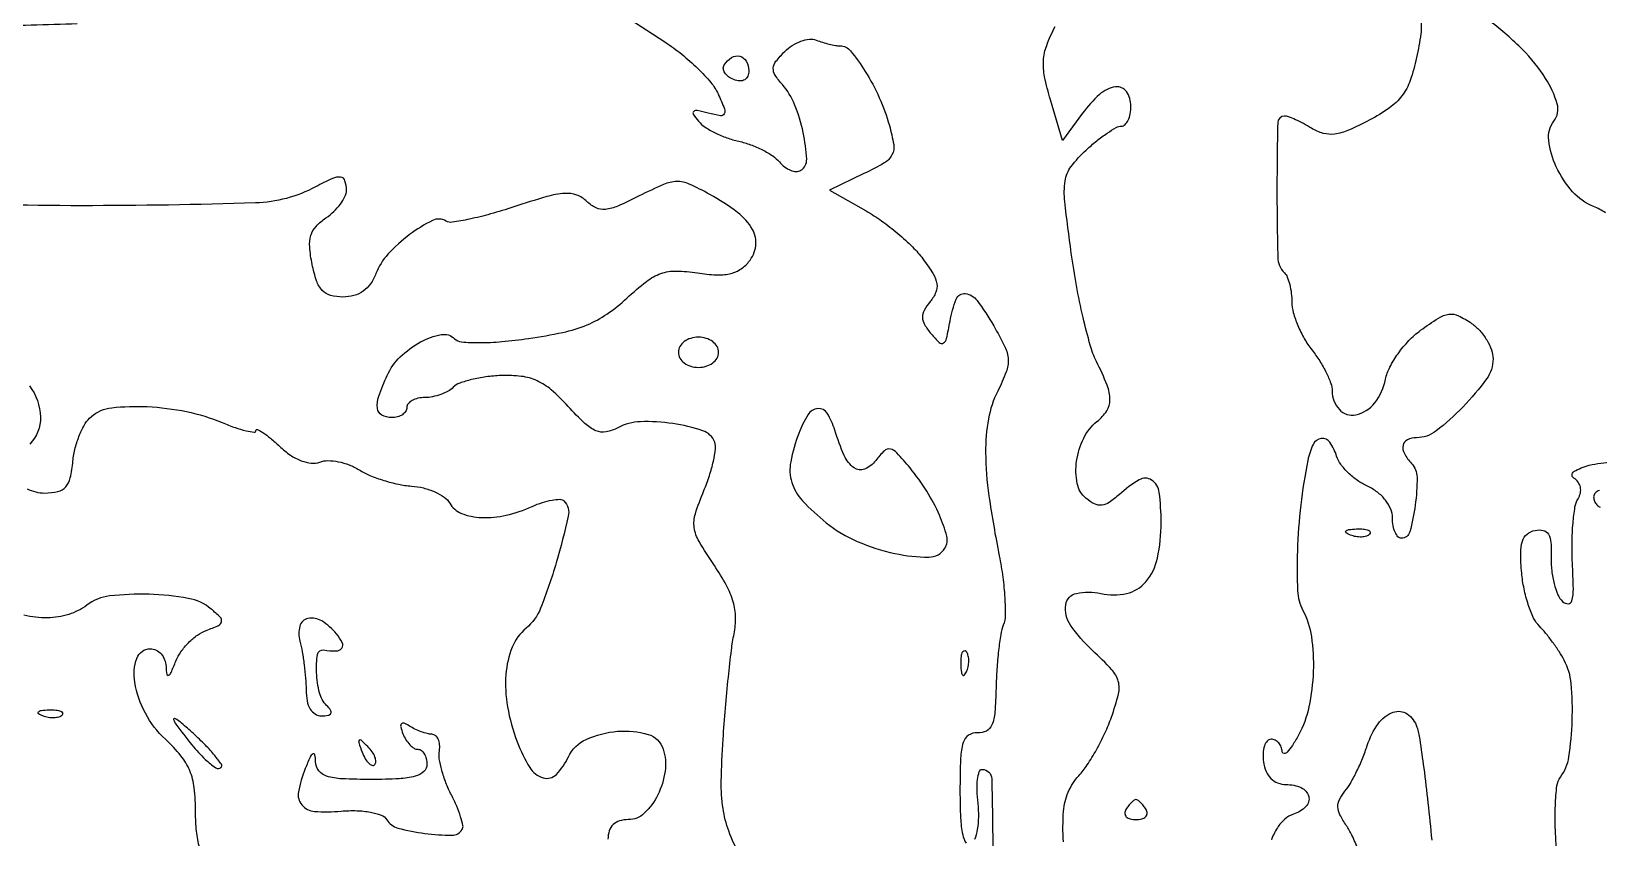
# Model space of a CAD drawing. Extents: x 0 to 5034, y 0 to 2560.
# Drawn here: x 4597.7 to 4753.5, y 2186.2 to 2266.4 of the extents above; entities that cross this region are included whole.
import ezdxf

# ---------------------------------------------------------------- set-up
doc = ezdxf.new("R2010")
doc.units = 0

msp = doc.modelspace()

# ---------------------------------------------------------------- linework, layer by layer
for points in [[(4648.5, 2283.373692, 0.000016), (4598.885535, 2284.40156, 0.000141)], [(4593.079312, 2266.92488, -0.00051), (4602.242072, 2267.208639, -0.002555)], [(4656.5, 2268.09045), (4660.666673, 2265.375816, -0.025689), (4662.343852, 2264.15603, -0.023569), (4663.938185, 2262.736969, -0.024284), (4665.238686, 2261.334831, -0.068036), (4665.952663, 2260.204547, -0.011941), (4666.583805, 2258.726799, -0.216129), (4666.560776, 2258.225946, -0.326621), (4666.188385, 2258.037839, -0.023036), (4664.978839, 2258.295283, 0.013519), (4663.879816, 2258.551154, 0.228571), (4663.52862, 2258.462334, 0.383394), (4663.489158, 2258.185203, 0.025492), (4664.011947, 2257.485604, 0.074154), (4664.643619, 2256.92027, 0.030019), (4665.648015, 2256.342551, 0.02889), (4666.821763, 2255.840487, 0.032568), (4668, 2255.5, -0.034034), (4669.182371, 2255.154561, -0.029385), (4670.36848, 2254.637572, -0.030486), (4671.389862, 2254.038102, -0.071715), (4672.044209, 2253.446732, 0.056689), (4672.5667, 2252.945319, 0.068941), (4673.156946, 2252.612135, 0.081975), (4673.72173, 2252.490193, 0.151809), (4674.171853, 2252.606211, 0.273586), (4674.758707, 2253.724919, 0.040156), (4674.409724, 2256.368529, 0.04284), (4673.553745, 2259.163907, 0.084987), (4672.34128, 2261.131146, -0.037222), (4671.615774, 2262.090481, -0.162814), (4671.442031, 2262.770091, -0.149476), (4671.705787, 2263.451607, -0.029854), (4672.581513, 2264.438656, -0.055233), (4673.330641, 2265.03833, -0.055382), (4674.19222, 2265.45882, -0.060777), (4675.03172, 2265.648296, -0.117279), (4675.710726, 2265.55751, 0.017903), (4676.332616, 2265.344076, 0.015422), (4676.999754, 2265.163769, 0.015692), (4677.615406, 2265.037854, 0.042615), (4678.058734, 2265, -0.225617), (4679.129064, 2264.491128, -0.031885), (4680.58481, 2262.449599, -0.033962), (4681.973877, 2259.831478, -0.035164), (4682.977292, 2257.079179, -0.029185), (4683.407595, 2255.16342, -0.163158), (4683.241423, 2254.139419, -0.141254), (4682.477019, 2253.343164, -0.020048), (4680.449325, 2252.274444), (4677.013301, 2250.635918), (4680.662633, 2248.567959, -0.027126), (4682.206573, 2247.578803, -0.019238), (4683.828881, 2246.313216, -0.019491), (4685.288443, 2244.980649, -0.038483), (4686.316754, 2243.796181, -0.021757), (4687.327158, 2242.301737, -0.095999), (4687.699467, 2241.311382, -0.143619), (4687.600205, 2240.467665, -0.07271), (4687.038327, 2239.546181, 0.045682), (4686.441094, 2238.67587, 0.135311), (4686.269636, 2237.978658, 0.127878), (4686.475761, 2237.267806, 0.038854), (4687.127555, 2236.343665, 0.027675), (4687.94191, 2235.464729, 0.352163), (4688.36024, 2235.426563, 0.194313), (4688.670844, 2235.879857, 0.010811), (4689.009821, 2237.593665, -0.049687), (4689.625106, 2239.791667, -0.33833), (4690.52767, 2240.340176, -0.211424), (4691.694489, 2239.667268, -0.0256), (4693.35642, 2237.129426, -0.019334), (4694.461891, 2235.056538, -0.097888), (4694.792208, 2233.795139, -0.106845), (4694.602611, 2232.556755, -0.025168), (4693.753156, 2230.629426, 0.071488), (4692.830775, 2227.871209, 0.04731), (4692.54528, 2224.537805, 0.033854), (4692.878169, 2220.211514, 0.012964), (4693.902325, 2214.259592, -0.016115), (4694.254654, 2212.131872, -0.018243), (4694.451741, 2210.07206, -0.017737), (4694.492764, 2208.322233, -0.088827), (4694.309068, 2207.363034, 0.050924), (4694.057513, 2206.434803, 0.012002), (4693.834739, 2204.841116, 0.012237), (4693.66668, 2202.987313, 0.011773), (4693.586771, 2201.103441, -0.014052), (4693.473033, 2198.682607, -0.078977), (4693.175246, 2197.425963, -0.175893), (4692.621535, 2196.817756, -0.141748), (4691.75, 2196.638889, 0.169089), (4690.859459, 2196.405977, 0.173554), (4690.317718, 2195.672703, 0.064265), (4690.058908, 2194.111235, 0.008975), (4690, 2190.829872, 0.011001), (4690.058504, 2188.171103, 0.040258), (4690.26759, 2186.500042, 0.095367), (4690.616126, 2185.664295, 0.404962)], [(4735.796036, 2267.569218, -0.078897), (4735.817671, 2266.192136, -0.01685), (4735.398637, 2263.828429, -0.031669), (4734.762008, 2261.550032, -0.077783), (4733.944403, 2260.021015, -0.078086), (4732.700818, 2258.81841, -0.032105), (4730.693925, 2257.59183, -0.018052), (4728.62611, 2256.597259, -0.068632), (4727.250242, 2256.208817, -0.102205), (4726.122511, 2256.28289, -0.072365), (4724.957494, 2256.794473, 0.016225), (4724.162455, 2257.255825, 0.018294), (4723.369881, 2257.645321, 0.017824), (4722.676784, 2257.925811, 0.088071), (4722.263569, 2257.998108, 0.407509), (4721.587942, 2257.334527, 0.004899), (4721.515892, 2250.581457, 0.006558), (4721.597106, 2243.949398, 0.191514), (4722.25, 2242.4214, -0.100661), (4722.538871, 2241.982031, -0.033077), (4722.779688, 2241.242568, -0.031405), (4722.94471, 2240.365184, -0.03079), (4723, 2239.468192, 0.068585), (4723.141059, 2238.444677, 0.031332), (4723.5875, 2237.168634, 0.030294), (4724.234466, 2235.862046, 0.036562), (4725, 2234.727129, -0.026287), (4725.765461, 2233.641094, -0.02631), (4726.4125, 2232.481033, -0.027254), (4726.866602, 2231.412002, -0.087016), (4727, 2230.651288, 0.187065), (4727.717463, 2228.800706, 0.268121), (4729.354986, 2228.28127, 0.175136), (4731.239771, 2229.472158, 0.116305), (4732.314309, 2231.821546, -0.070193), (4732.731626, 2233.010536, -0.035792), (4733.559721, 2234.363434, -0.034696), (4734.630836, 2235.660751, -0.043681), (4735.797483, 2236.692152, -0.018136), (4737.566158, 2237.903132, -0.107858), (4738.611845, 2238.283913, -0.145181), (4739.567968, 2238.135485, -0.042189), (4740.87096, 2237.37783, -0.057078), (4741.685472, 2236.656145, -0.04739), (4742.374594, 2235.72478, -0.049369), (4742.844785, 2234.735399, -0.086461), (4743, 2233.844506, -0.158357), (4742.35176, 2231.84906, -0.035449), (4740.019114, 2229.074458, -0.035182), (4737.326043, 2226.661883, -0.16656), (4735.394245, 2226, 0.109766), (4734.4839, 2225.797712, 0.239237), (4734.054918, 2225.24933, 0.176077), (4734.183032, 2224.426142, 0.062923), (4734.892744, 2223.45, -0.189513), (4735.44222, 2222.073305, -0.03487), (4735.262441, 2219.291738, -0.033124), (4734.723367, 2216.638899, -0.338089), (4733.886501, 2216, -0.211834), (4733.547479, 2216.15038, -0.080804), (4733.26041, 2216.593798, -0.061498), (4733.06501, 2217.247521, -0.041927), (4733, 2218.021439, 0.098956), (4732.822936, 2218.907339, 0.068178), (4732.3034, 2219.792652, 0.062323), (4731.507723, 2220.578965, 0.056928), (4730.519222, 2221.173196, -0.046507), (4729.526625, 2221.742143, -0.039342), (4728.594856, 2222.514404, -0.041093), (4727.854619, 2223.361895, -0.082304), (4727.451834, 2224.151757, 0.073713), (4726.768644, 2225.549996, 0.284387), (4725.922414, 2225.922834, 0.250193), (4725.118492, 2225.337339, 0.062963), (4724.5832, 2223.75, 0.021426), (4723.882494, 2219.313417, 0.02029), (4723.547863, 2214.75163, 0.01825), (4723.563152, 2210.776641, 0.113244), (4724.09561, 2208.821351, -0.088208), (4724.94282, 2206.225194, -0.043754), (4725.123539, 2202.754574, -0.043357), (4724.690012, 2199.221299, -0.072008), (4723.655716, 2196.409825, -0.017607), (4723.045872, 2195.372548, -0.051349), (4722.531159, 2194.721949, -0.195407), (4722.216181, 2194.583953, -0.412736), (4722.040038, 2194.75, 0.083618), (4721.943828, 2195.227394, 0.090306), (4721.69758, 2195.632812, 0.09705), (4721.341572, 2195.904205, 0.114964), (4720.930449, 2196, 0.216622), (4720.547443, 2195.825895, 0.099259), (4720.268947, 2195.339063, 0.070854), (4720.136354, 2194.611565, 0.045002), (4720.180449, 2193.75, 0.063234), (4720.441824, 2192.795863, 0.097313), (4720.914988, 2192.085641, 0.107205), (4721.583549, 2191.651916, 0.090722), (4722.413912, 2191.5, -0.102982), (4723.929734, 2191.184447, -0.232181), (4724.670043, 2190.312687, -0.265101), (4724.387686, 2189.294516, -0.119227), (4723.159942, 2188.550763, 0.105305), (4722.298599, 2188.060826, 0.0688), (4721.55396, 2187.188171, 0.057478), (4720.96404, 2185.979912, 0.038499)], [(4754.187537, 2248.382213, 0.043414), (4752.996813, 2249.00132, -0.113331), (4750.915395, 2250.482237, -0.073225), (4749.286281, 2252.966036, -0.078846), (4748.538049, 2255.598257, -0.194819), (4749.054619, 2257.5, 0.237986), (4749.374557, 2259.230991, 0.070855), (4748.23022, 2261.752816, 0.053945), (4745.935933, 2264.617694, 0.035202), (4742.741347, 2267.404829, 0.009294)], [(4700.288094, 2185.791463, -0.035307), (4700.300209, 2188.841873, -0.082855), (4700.762845, 2190.733268, -0.08371), (4701.813598, 2192.364481, 0.039248), (4702.6526, 2193.44367, 0.018467), (4703.569604, 2194.95474, 0.018171), (4704.418475, 2196.616879, 0.024358), (4705.05723, 2198.183571, 0.022644), (4705.757558, 2200.503742, 0.131723), (4705.739743, 2201.769598, 0.119273), (4705.091947, 2202.918423, 0.017146), (4703.172065, 2204.839268, -0.05312), (4700.994069, 2207.356375, -0.190489), (4700.516987, 2209.387635, -0.316126), (4701.587894, 2210.518556, -0.104498), (4704.00308, 2210.499323, 0.109691), (4706.566732, 2210.505231, 0.163091), (4708.470772, 2211.657331, 0.124422), (4709.629053, 2214.020417, 0.052089), (4710, 2217.571429, 0.031455), (4709.811726, 2220.56124, 0.216626), (4709.058485, 2221.783115, 0.28949), (4707.821423, 2221.817917, 0.050071), (4705.847498, 2220.361988, -0.033271), (4704.846469, 2219.570471, -0.122324), (4704.096322, 2219.288892, -0.147107), (4703.382217, 2219.416233, -0.056094), (4702.528424, 2219.97641, -0.173246), (4701.655162, 2221.449941, -0.083674), (4701.599748, 2223.671543, -0.077914), (4702.299929, 2225.95496, -0.110516), (4703.61994, 2227.610243, 0.077379), (4704.59036, 2228.675435, 0.149219), (4704.915233, 2229.771406, 0.093326), (4704.631231, 2231.215466, 0.019222), (4703.57158, 2233.596362, -0.045719), (4702.950674, 2235.217327, -0.011477), (4702.245703, 2237.96126, -0.011622), (4701.581943, 2241.149064, -0.011472), (4701.063822, 2244.378139, -0.005767), (4700.422979, 2249.493741, -0.064209), (4700.454073, 2251.545655, -0.126221), (4701.047692, 2252.971477, -0.04447), (4702.543764, 2254.628139, -0.01702), (4703.593158, 2255.536296, -0.021198), (4704.629871, 2256.303266, -0.020029), (4705.53583, 2256.864345, -0.129327), (4706.051522, 2257, 0.199412), (4706.413913, 2257.150516, 0.085369), (4706.721385, 2257.5875, 0.065368), (4706.930248, 2258.234458, 0.045463), (4707, 2259, 0.153363), (4706.548286, 2260.438061, 0.284802), (4705.465631, 2260.904986, 0.14706), (4703.881433, 2260.159636, 0.052408), (4702.188287, 2258.283921), (4700.209761, 2255.567841), (4698.995238, 2259.621556, -0.022085), (4698.41534, 2261.922022, -0.066766), (4698.303457, 2263.530696, -0.073129), (4698.62276, 2265.02955, -0.030349), (4699.462712, 2266.927893, 0.024107)], [(4668.127076, 2184.398172, -0.032426), (4667.011544, 2186.885229, -0.053292), (4666.440796, 2189.117453, -0.040612), (4666.271594, 2191.814244, -0.011644), (4666.446681, 2196, -0.004879), (4666.6785, 2199.091406, -0.004877), (4666.970626, 2202.178125, -0.004777), (4667.277649, 2204.867585, -0.019208), (4667.543822, 2206.5, 0.055194), (4667.691211, 2208.137455, 0.065381), (4667.457524, 2209.672428, 0.054081), (4666.784577, 2211.310886, 0.024669), (4665.579223, 2213.289725, -0.015869), (4664.057545, 2215.69172, -0.098715), (4663.57909, 2217.060972, -0.111505), (4663.692866, 2218.433261, -0.022745), (4664.53452, 2220.73686, 0.020147), (4665.086411, 2222.223382, 0.024018), (4665.481156, 2223.66553, 0.0238), (4665.693786, 2224.892758, 0.123211), (4665.61118, 2225.570866, 0.225013), (4664.425663, 2226.701563, 0.042933), (4661.448291, 2227.408967, 0.044722), (4658.230658, 2227.596032, 0.115531), (4655.997736, 2226.998788, -0.078062), (4654.806423, 2226.583282, -0.147023), (4653.803175, 2226.696295, -0.089322), (4652.702095, 2227.421315, -0.017546), (4651.037438, 2229.120154, 0.028243), (4649.369446, 2230.751128, 0.071635), (4647.950256, 2231.670185, 0.078392), (4646.408853, 2232.10541, 0.039096), (4644.377545, 2232.187878, 0.024022), (4642.874569, 2232.058892, 0.026632), (4641.442562, 2231.788097, 0.027359), (4640.258857, 2231.428604, 0.109395), (4639.623828, 2231.023828, -0.07065), (4639.101458, 2230.631371, -0.03888), (4638.372, 2230.30075, -0.037852), (4637.564291, 2230.075331, -0.049163), (4636.8, 2230, 0.053595), (4636.111367, 2229.925973, 0.073362), (4635.52875, 2229.70625, 0.093122), (4635.137625, 2229.381591, 0.17482), (4635, 2229, -0.148195), (4634.884432, 2228.618646, -0.098894), (4634.559375, 2228.29375, -0.082425), (4634.073457, 2228.074694, -0.064853), (4633.5, 2228, -0.128415), (4632.514851, 2228.257259, -0.242768), (4632.074003, 2228.924866, -0.112189), (4632.2163, 2230.144413, -0.022051), (4633.047334, 2232.202947, -0.09367), (4634.344028, 2234.040242, -0.067847), (4636.36712, 2235.527523, -0.077217), (4638.412086, 2236.260849, -0.248851), (4639.74929, 2235.85071, 0.17855), (4640.444833, 2235.530016, 0.020395), (4642.200295, 2235.463522, 0.021463), (4644.450629, 2235.566757, 0.012981), (4647.101431, 2235.872205, 0.017954), (4650.504338, 2236.479434, 0.044338), (4652.923657, 2237.230751, 0.053059), (4654.905245, 2238.302367, 0.037417), (4656.881284, 2239.889103, -0.022922), (4658.823903, 2241.543776, -0.079187), (4660.268926, 2242.336281, -0.090328), (4661.783488, 2242.586035, -0.035472), (4663.899357, 2242.400103, 0.026064), (4665.748209, 2242.202549, 0.066325), (4667.090573, 2242.307633, 0.088024), (4668.122295, 2242.727122, 0.07924), (4668.990269, 2243.488274, 0.141407), (4669.692631, 2245.096463, 0.16453), (4669.37019, 2246.726294, 0.100952), (4667.880534, 2248.415601, 0.034371), (4665.127409, 2250.212214, 0.022097), (4663.085483, 2251.237346, 0.11116), (4661.841088, 2251.489184, 0.097713), (4660.53203, 2251.201209, 0.015101), (4658.117331, 2250.059858, -0.014269), (4655.977071, 2249.043864, -0.077681), (4654.740748, 2248.715476, -0.137758), (4653.815441, 2248.873568, -0.084873), (4652.905354, 2249.512835, 0.109835), (4651.898584, 2250.148101, 0.10515), (4650.70095, 2250.310251, 0.052141), (4648.914241, 2249.986705, 0.009054), (4645.63372, 2248.966752, -0.01161), (4643.324158, 2248.261607, -0.016503), (4641.239364, 2247.751191, -0.012515), (4639.513817, 2247.433494, -0.179548), (4638.911965, 2247.554408, 0.25979), (4637.554023, 2247.615872, 0.045022), (4635.285151, 2246.215139, 0.046453), (4633.127735, 2244.261325, 0.094964), (4631.933555, 2242.325236, -0.062628), (4631.396097, 2241.313744, -0.085496), (4630.668604, 2240.584336, -0.087012), (4629.749564, 2240.148803, -0.067342), (4628.649751, 2240, -0.06662), (4627.423073, 2240.164172, -0.138235), (4626.601881, 2240.657331, -0.107655), (4626.033998, 2241.603058, -0.031495), (4625.59003, 2243.25, -0.029801), (4625.346598, 2244.967996, -0.092847), (4625.467407, 2246.125538, -0.114232), (4625.97731, 2247.023098, -0.058438), (4626.96503, 2247.871972, 0.042355), (4627.743603, 2248.498819, 0.042831), (4628.402228, 2249.245723, 0.046454), (4628.856271, 2249.99598, 0.113327), (4629, 2250.621972, 0.07569), (4628.856139, 2251.566852, 0.297697), (4628.423391, 2251.92396, 0.135718), (4627.607468, 2251.793502, 0.015767), (4625.933645, 2250.964488, -0.115253), (4619.954472, 2249.361709, -0.008277), (4602.676194, 2249.087721, -0.012062), (4585.430673, 2249.515857, -0.043081)], [(4597.504161, 2231.16204, -0.148324), (4598.572801, 2228.062547, -0.208681), (4597.518412, 2225.375555, 0.093862)], [(4597.241213, 2220.927317, 0.11884), (4599.013695, 2220.5, 0.054934), (4600.316516, 2220.643572, 0.158736), (4601.08821, 2221.100252, 0.127019), (4601.543339, 2221.998663, 0.029908), (4601.807804, 2223.675529, -0.038792), (4602.038048, 2224.984062, -0.034914), (4602.47298, 2226.289877, -0.036665), (4603.032877, 2227.406971, -0.085246), (4603.639996, 2228.116187, -0.145932), (4605.668838, 2228.980924, -0.040093), (4609.177471, 2229.096553, -0.039401), (4613.10562, 2228.599123, -0.0478), (4616.650297, 2227.501649, 0.014931), (4617.935315, 2227.009259, 0.027088), (4619.016025, 2226.696275, 0.029129), (4619.814706, 2226.559593, 0.447187), (4620, 2226.725341, -0.549486), (4620.152847, 2226.822429, -0.038467), (4620.688709, 2226.518528, -0.027062), (4621.444285, 2225.947821, -0.013294), (4622.344543, 2225.146044, 0.039096), (4623.423967, 2224.28021, 0.056494), (4624.505127, 2223.710435, 0.067892), (4625.507129, 2223.468865, 0.117386), (4626.352263, 2223.581682, -0.094686), (4627.151053, 2223.725056, -0.046109), (4628.185552, 2223.617746, -0.04348), (4629.276788, 2223.301095, -0.048175), (4630.25772, 2222.808229, 0.041808), (4631.330245, 2222.25216, 0.023428), (4632.711972, 2221.75108, 0.023235), (4634.165382, 2221.372851, 0.034801), (4635.463886, 2221.191777, -0.043865), (4636.659671, 2221.002904, -0.044025), (4637.802647, 2220.608437, -0.04778), (4638.732425, 2220.081251, -0.1128), (4639.263576, 2219.4935, 0.173623), (4640.436081, 2218.471808, 0.083335), (4642.415419, 2218.056815, 0.066895), (4644.877347, 2218.286955, 0.050224), (4647.457173, 2219.162441, -0.026887), (4648.47864, 2219.563062, -0.036628), (4649.43775, 2219.804678, -0.040078), (4650.219485, 2219.877943, -0.20238), (4650.616916, 2219.716418, -0.257115), (4651.060612, 2218.185361, -0.016782), (4649.855174, 2213.557596, -0.021372), (4648.305281, 2209.049094, -0.126003), (4646.856033, 2207.038428, 0.123973), (4645.483445, 2205.150077, 0.076198), (4644.853886, 2202.458194, 0.063859), (4645.015356, 2199.225206, 0.046398), (4645.977811, 2195.75, 0.045247), (4647.22327, 2193.193527, 0.187349), (4648.559385, 2192.163774, 0.276991), (4649.87309, 2192.505122, 0.086764), (4651.074666, 2194.25, -0.181833), (4652.823929, 2195.984293, -0.08488), (4655.961486, 2196.792165, -0.09154), (4658.995856, 2196.487972, -0.250283), (4660.490465, 2195.030043, -0.111578), (4660.67855, 2192.825053, -0.080392), (4659.951976, 2190.455961, -0.088429), (4658.610783, 2188.633459, -0.192314), (4657.024751, 2188, 0.070182), (4656.146196, 2187.876073, 0.121597), (4655.510789, 2187.510343, 0.125294), (4655.130529, 2186.900066, 0.077137), (4655, 2186.059017, -0.046881)], [(4749.376863, 2184.242713, -0.013971), (4749.197632, 2186.963124, -0.019412), (4749.200004, 2189.405045, -0.018054), (4749.35007, 2191.378552, -0.134873), (4749.695353, 2192.242713, 0.124974), (4750.536745, 2194.235031, 0.029505), (4750.871012, 2197.860277, 0.030457), (4750.768082, 2201.5429, 0.100981), (4750.078109, 2203.854052, 0.020838), (4749.56792, 2204.718714, 0.013613), (4748.912029, 2205.673401, 0.013699), (4748.220575, 2206.570639, 0.02536), (4747.604024, 2207.253119, -0.0869), (4747.037841, 2208.059706, -0.02971), (4746.506796, 2209.392109, -0.028487), (4746.084279, 2210.962018, -0.029245), (4745.847476, 2212.55609, -0.019392), (4745.748357, 2214.52808, -0.079588), (4745.923601, 2215.708363, -0.143101), (4746.391188, 2216.405944, -0.125476), (4747.184845, 2216.785771, -0.1061), (4747.991543, 2216.773919, -0.208463), (4748.497722, 2216.399292, -0.114496), (4748.751782, 2215.562048, -0.023765), (4748.781343, 2214.014278, 0.036463), (4748.838206, 2212.736412, 0.035312), (4749.079795, 2211.466237, 0.037443), (4749.455315, 2210.381956, 0.097151), (4749.921413, 2209.703502, 0.200954), (4750.47467, 2209.483468, 0.338394), (4750.846552, 2209.778512, 0.066407), (4750.982747, 2210.958753, 0.008208), (4750.894132, 2213.552978, -0.015791), (4750.855587, 2215.58349, -0.018537), (4750.951159, 2217.506111, -0.017726), (4751.147951, 2219.108678, -0.09931), (4751.447332, 2219.914782, 0.084017), (4751.681342, 2220.490721, 0.104132), (4751.687564, 2221.068115, 0.108349), (4751.462638, 2221.58197, 0.0975), (4751.036165, 2221.977649, -0.557711), (4751.036338, 2222.627275, -0.079727), (4752.557606, 2223.259589, -0.046214), (4754.878878, 2223.592498, -0.104501)], [(4753.568529, 2220.756579, 0.125066), (4753.155024, 2220.500545, 0.194279), (4753, 2220.116631, 0.093756), (4753.080634, 2219.690391, 0.096546), (4753.311086, 2219.32801, 0.099085), (4753.654936, 2219.085456, 0.104584)], [(4614.392749, 2185.177617, -0.034529), (4614.097934, 2186.855596, -0.026229), (4614, 2188.721235, 0.027614), (4613.865079, 2191.162367, 0.070244), (4613.42594, 2192.877269, 0.073997), (4612.545218, 2194.350985, 0.033273), (4611, 2196, -0.081466), (4609.005631, 2198.586424, -0.082472), (4607.952571, 2201.663644, -0.125966), (4608.156704, 2204.046352, -0.318873), (4609.5, 2205, -0.114614), (4610.077153, 2204.865939, -0.096598), (4610.577995, 2204.485938, -0.089993), (4610.925698, 2203.918354, -0.083676), (4611.063386, 2203.25, 0.024715), (4611.131446, 2202.457079, 0.52312), (4611.309686, 2202.366133, 0.167349), (4611.561663, 2202.638223, 0.008378), (4612.039864, 2203.773523, -0.058227), (4612.544525, 2204.701211, -0.0415), (4613.304969, 2205.608638, -0.041994), (4614.189079, 2206.363045, -0.067138), (4615.064391, 2206.828116, 0.018204), (4616.280653, 2207.329085, 0.234066), (4616.582488, 2207.699433, 0.259227), (4616.454728, 2208.138244, 0.02187), (4615.549728, 2208.95873, 0.129552), (4613.279881, 2210.013648, 0.03668), (4609.371814, 2210.421786, 0.036527), (4605.455605, 2210.256061, 0.134491), (4603.177519, 2209.339047, -0.087661), (4601.402484, 2208.425759, -0.071008), (4599.284501, 2208.087128, -0.063325), (4596.933373, 2208.346125, -0.047869)], [(4729.56716, 2185.068692, 0.017763), (4728.968701, 2186.452785, 0.041053), (4728.400703, 2187.43185, -0.035859), (4727.782386, 2188.472628, -0.107421), (4727.578543, 2189.269764, -0.125288), (4727.737766, 2190.006149, -0.057689), (4728.277045, 2190.833818, 0.043401), (4728.814983, 2191.610123, 0.016388), (4729.432904, 2192.778559, 0.016088), (4730.025661, 2194.100539, 0.018886), (4730.498568, 2195.389788, -0.075017), (4731.576638, 2197.546432, -0.152151), (4733.06538, 2198.691162, -0.243183), (4734.46271, 2198.517584, -0.167226), (4735.433118, 2197.210728, -0.040215), (4735.713081, 2195.998366, -0.004242), (4736.113301, 2193.118253, -0.005225), (4736.52569, 2189.673323, -0.00417), (4736.900476, 2185.951213, -0.013896)], [(4691.491637, 2186.045895, 0.044446), (4691.753419, 2187.030746, 0.039941), (4691.867011, 2188.273804, 0.031888), (4691.796418, 2189.618112, -0.022027), (4691.702687, 2190.914567, -0.0368), (4691.752344, 2192.00657, -0.043679), (4691.91601, 2192.788584, -0.330608), (4692.200801, 2193, -0.408627), (4693.159289, 2192.059657, -0.00253), (4693.345986, 2178.77373, -0.008569)]]:
    msp.add_lwpolyline(points, format="xyb")
for points in [[(4669, 2262.531385, -0.094172), (4668.893936, 2261.97324, -0.165347), (4668.593244, 2261.618633, -0.151817), (4668.117056, 2261.502894, -0.076022), (4667.505744, 2261.63617, -0.064087), (4666.975437, 2261.922037, -0.094924), (4666.612949, 2262.304103, -0.122111), (4666.472387, 2262.718783, -0.160704), (4666.564761, 2263.104785, -0.117169), (4667.282977, 2263.820919, -0.198008), (4668.109611, 2263.954077, -0.21), (4668.754977, 2263.468306, -0.128597)], [(4662, 2234.5, 0.130775), (4662.153209, 2233.924246, 0.10214), (4662.583333, 2233.4375, 0.08892), (4663.230589, 2233.111864, 0.072314), (4664, 2233, 0.072314), (4664.769411, 2233.111864, 0.08892), (4665.416667, 2233.4375, 0.10214), (4665.846791, 2233.924246, 0.130775), (4666, 2234.5, 0.130775), (4665.846791, 2235.075754, 0.10214), (4665.416667, 2235.5625, 0.08892), (4664.769411, 2235.888136, 0.072314), (4664, 2236, 0.072314), (4663.230589, 2235.888136, 0.08892), (4662.583333, 2235.5625, 0.10214), (4662.153209, 2235.075754, 0.130775)], [(4673.975249, 2226.4349, 0.043461), (4673.169792, 2223.595969, 0.122578), (4673.281026, 2221.551515, 0.114692), (4674.347961, 2219.716607, 0.035583), (4676.710265, 2217.539617, 0.065897), (4679.783778, 2215.689497, 0.049813), (4683.538226, 2214.483913, 0.052117), (4686.906943, 2214.121998, 0.260703), (4688.506756, 2215.010932, 0.204409), (4688.685812, 2216.193181, 0.039329), (4687.964731, 2218.287644, 0.037508), (4686.701004, 2220.68471, 0.032137), (4685.03267, 2223, 0.013232), (4683.737864, 2224.490919, 0.15524), (4683.078874, 2224.86928, 0.249546), (4682.480809, 2224.699938, 0.037431), (4681.619143, 2223.73891, -0.126007), (4680.516473, 2222.876044, -0.268954), (4679.477937, 2222.993031, -0.130237), (4678.49576, 2224.222283, -0.02942), (4677.555001, 2226.75, 0.063278), (4676.79614, 2228.431843, 0.284403), (4675.873924, 2228.896102, 0.235654), (4674.898644, 2228.297266, 0.048526)], [(4730.729167, 2216.395833, -0.126455), (4730.402231, 2216.202593, -0.060344), (4729.916927, 2216.123424, -0.05415), (4729.359369, 2216.160852, -0.051402), (4728.8125, 2216.316886, -0.054073), (4728.395823, 2216.538436, -0.470617), (4728.37858, 2216.720685, -0.168741), (4728.670344, 2216.862007, -0.018894), (4729.416667, 2216.921053, -0.028489), (4730.112848, 2216.910055, -0.077125), (4730.592839, 2216.799335, -0.208169), (4730.77538, 2216.614691, -0.296942)], [(4624.369714, 2205.75, -0.021803), (4624.602026, 2204.702463, -0.011937), (4624.799577, 2203.402083, -0.011878), (4624.937511, 2202.069472, -0.018527), (4624.986345, 2200.916667, 0.044353), (4625.089867, 2199.817826, 0.089483), (4625.396149, 2199.006755, 0.122542), (4625.887742, 2198.513223, 0.136717), (4626.533333, 2198.333333, 0.040869), (4627.182251, 2198.386463, 0.243856), (4627.445699, 2198.583333, 0.267945), (4627.422886, 2198.895595, 0.047255), (4627.033333, 2199.366667, -0.135421), (4626.328062, 2200.609395, -0.048954), (4626.023695, 2202.634781, -0.054289), (4626.126527, 2204.432426, -0.411576), (4626.75, 2204.881579, 0.039276), (4627.974339, 2204.785775, 0.232224), (4628.534925, 2205.061273, 0.290849), (4628.585608, 2205.613182, 0.054609), (4628, 2206.5, 0.07971), (4626.5498, 2207.769329, 0.193262), (4625.173957, 2208.016972, 0.284344), (4624.367533, 2207.253883, 0.130934)], [(4690.078947, 2203.416667, 0.018894), (4690.137993, 2202.670344, 0.168741), (4690.279315, 2202.37858, 0.470617), (4690.461564, 2202.395823, 0.054073), (4690.683114, 2202.8125, 0.051402), (4690.839148, 2203.359369, 0.05415), (4690.876576, 2203.916927, 0.060344), (4690.797407, 2204.402231, 0.126455), (4690.604167, 2204.729167, 0.296942), (4690.385309, 2204.77538, 0.208169), (4690.200665, 2204.592839, 0.077125), (4690.089945, 2204.112848, 0.028489)], [(4600.729167, 2198.395833, -0.126455), (4600.402231, 2198.202593, -0.060344), (4599.916927, 2198.123424, -0.05415), (4599.359369, 2198.160852, -0.051402), (4598.8125, 2198.316886, -0.054073), (4598.395823, 2198.538436, -0.470617), (4598.37858, 2198.720685, -0.168741), (4598.670344, 2198.862007, -0.018894), (4599.416667, 2198.921053, -0.028489), (4600.112848, 2198.910055, -0.077125), (4600.592839, 2198.799335, -0.208169), (4600.77538, 2198.614691, -0.296942)], [(4612.038193, 2197.503926, 0.013197), (4613.639048, 2195.434832, 0.030788), (4614.968443, 2193.997617, 0.039496), (4616.001787, 2193.155402, 0.36228), (4616.537188, 2193.203855, 0.364316), (4616.564009, 2193.512589, 0.018543), (4615.908911, 2194.375817, 0.022446), (4614.973356, 2195.41884, 0.013526), (4613.777762, 2196.572902, 0.009002), (4612.615198, 2197.598053, 0.053364), (4611.946196, 2198.053818, 0.664462), (4611.818314, 2197.95008, 0.087324)], [(4634.618443, 2196.551938, 0.046712), (4634.912417, 2195.958236, 0.052907), (4635.301361, 2195.455882, 0.060293), (4635.72171, 2195.111908, 0.14229), (4636.106989, 2195, -0.164455), (4636.447641, 2194.884842, -0.095748), (4636.737678, 2194.559375, -0.076852), (4636.933678, 2194.073715, -0.057609), (4637, 2193.5, -0.211442), (4636.683247, 2192.784456, -0.118311), (4635.833333, 2192.318182, -0.054498), (4634.247932, 2192.066617, -0.01212), (4631.5, 2192, -0.011024), (4628.550077, 2192.065046, -0.065259), (4627.032729, 2192.332427, -0.152324), (4626.255917, 2192.871988, -0.157581), (4625.936614, 2193.75, 0.036396), (4625.858951, 2194.459909, 0.534204), (4625.666042, 2194.543249, 0.145323), (4625.386887, 2194.21762, 0.009943), (4624.908053, 2193.085682, 0.047504), (4624.228299, 2190.768707, 0.225978), (4624.566043, 2189.468024, 0.203648), (4625.828613, 2188.82597, 0.038666), (4628.46623, 2188.848784, -0.028267), (4630.017662, 2188.894445, -0.039603), (4631.39569, 2188.747461, -0.045634), (4632.46325, 2188.444368, -0.163787), (4633.001166, 2187.998113, 0.191513), (4634.12445, 2187.163911, 0.032382), (4636.797528, 2186.634308, 0.030724), (4639.486903, 2186.447308, 0.262067), (4640.506429, 2187.010403, 0.191512), (4640.577811, 2187.413813, 0.024367), (4640.353552, 2188.284688, 0.025718), (4639.96765, 2189.334745, 0.018745), (4639.436631, 2190.459506, -0.027113), (4638.896762, 2191.654384, -0.026128), (4638.481809, 2192.91537, -0.027075), (4638.235376, 2194.062955, -0.080384), (4638.237809, 2194.865363, 0.060498), (4638.263851, 2195.476226, 0.087065), (4638.129231, 2195.999217, 0.112081), (4637.860258, 2196.353875, 0.166764), (4637.5, 2196.492871, -0.054541), (4637.029078, 2196.562461, -0.024297), (4636.429927, 2196.750606, -0.023703), (4635.808978, 2197.013323, -0.029557), (4635.261454, 2197.317251, 0.041426), (4634.723885, 2197.599195, 0.329243), (4634.467122, 2197.537478, 0.242983), (4634.398996, 2197.235728, 0.027939)], [(4630.564293, 2194.706872, 0.036269), (4630.866277, 2194.059266, 0.070189), (4631.210949, 2193.604915, 0.120343), (4631.538684, 2193.40751, 0.278911), (4631.806872, 2193.473539, 0.20742), (4631.927901, 2193.779789, 0.082976), (4631.837219, 2194.231185, 0.063152), (4631.558688, 2194.753423, 0.043285), (4631.124088, 2195.266667, 0.011214), (4630.463552, 2195.893514, 0.400052), (4630.270328, 2195.888819, 0.286372), (4630.21821, 2195.663782, 0.008399)], [(4706.5, 2189, 0.146489), (4706.397987, 2188.620597, 0.191582), (4706.538811, 2188.29375, 0.134005), (4706.925364, 2188.072951, 0.063222), (4707.5, 2188, 0.063222), (4708.074636, 2188.072951, 0.134005), (4708.461189, 2188.29375, 0.191582), (4708.602013, 2188.620597, 0.146489), (4708.5, 2189, 0.025622), (4708.235369, 2189.382847, 0.032351), (4707.951311, 2189.70625, 0.033983), (4707.686704, 2189.937141, 0.163822), (4707.5, 2190, 0.163822), (4707.313296, 2189.937141, 0.033983), (4707.048689, 2189.70625, 0.032351), (4706.764631, 2189.382847, 0.025622)]]:
    msp.add_lwpolyline(points, format="xyb", close=True)

doc.saveas('drawing.dxf')
